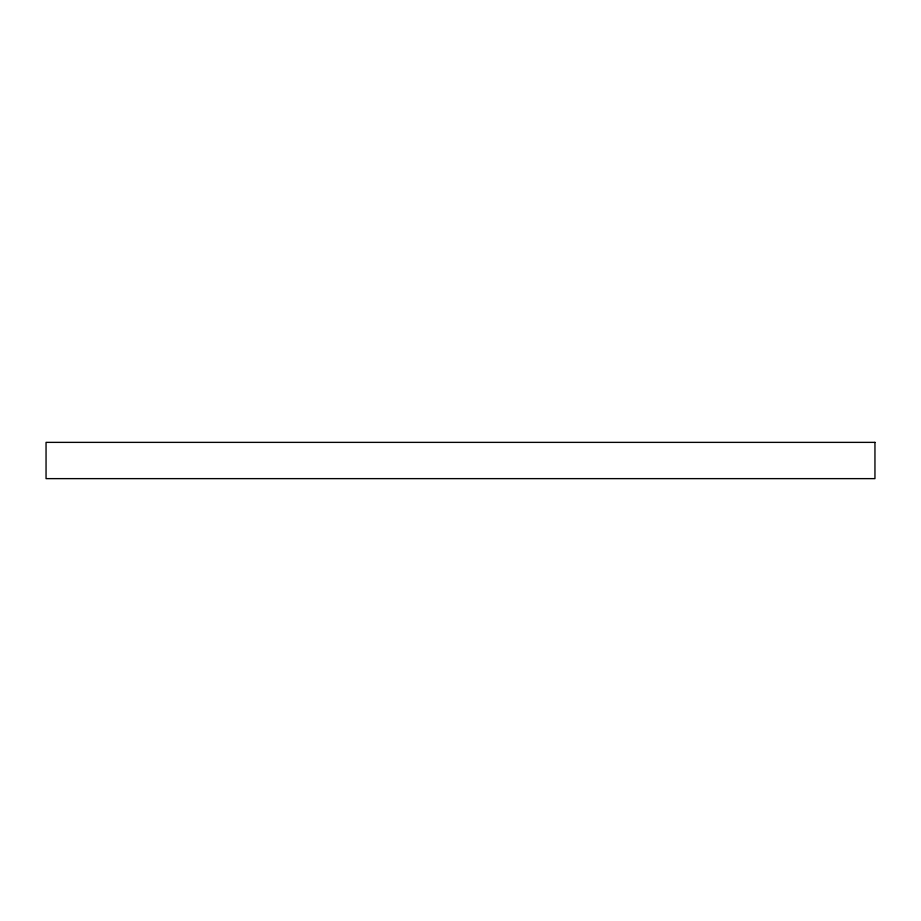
<?xml version="1.0" encoding="UTF-8"?>
<svg xmlns="http://www.w3.org/2000/svg" width="921" height="921" viewBox="0 0 921 921"><rect width="100%" height="100%" fill="white"/><g stroke="black" fill="none" stroke-linecap="round" stroke-linejoin="round"><path stroke-width="1.38" d="M874.95 442.368L46.05 442.368L46.05 478.632L874.95 478.632L874.95 442.368"/></g></svg>
